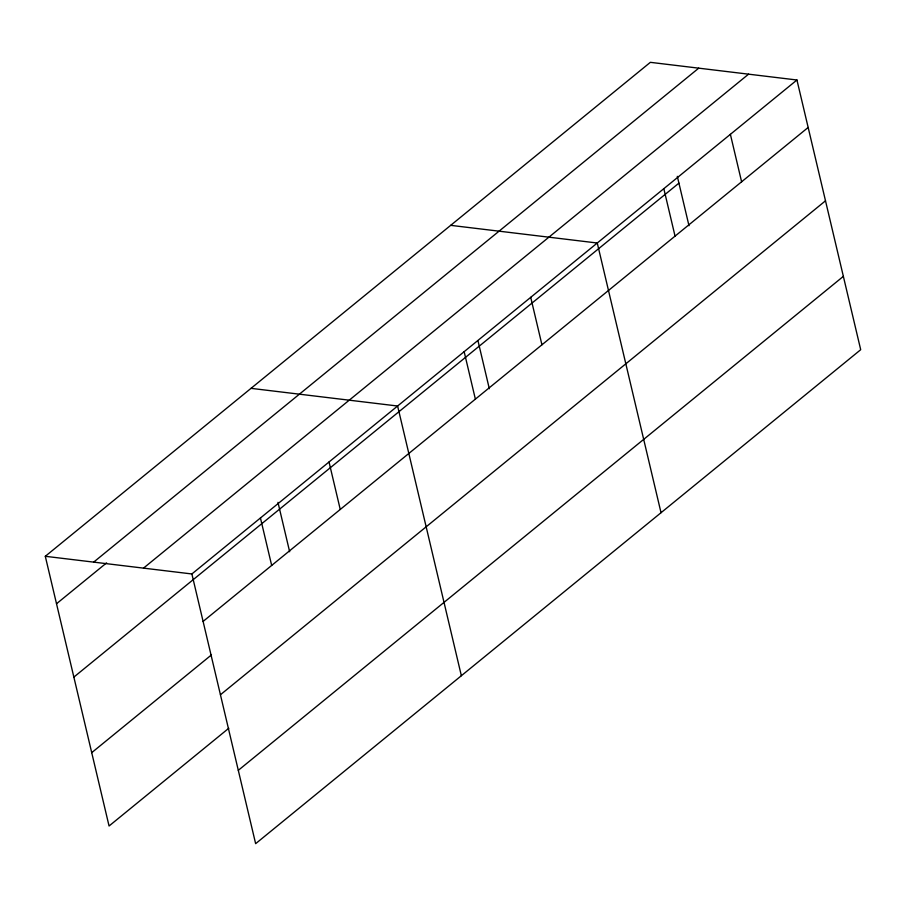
<?xml version="1.0" encoding="UTF-8"?>
<svg xmlns="http://www.w3.org/2000/svg" width="906" height="906" viewBox="0 0 906 906"><rect width="100%" height="100%" fill="white"/><g stroke="black" fill="none" stroke-linecap="round" stroke-linejoin="round"><path stroke-width="1.36" d="M228.788 728.254L109.06 826L45.3 556.295L650.361 62.333L796.94 80L860.7 349.705L255.639 843.667L191.879 573.962L796.94 80M93.669 562.128L698.73 68.165M56.523 603.747L106.591 562.875M143.51 568.13L748.571 74.167M73.862 677.099L678.922 183.137M203.103 621.414L808.163 127.463M91.721 752.66L211.449 654.913M220.441 694.755L825.502 200.804M238.301 770.327L843.361 276.364M450.69 225.345L597.269 243.012L661.029 512.717M251.019 388.346L397.609 406.013L461.358 675.717M45.3 556.295L191.879 573.962M730.383 134.337L741.606 181.8M677.314 176.342L688.99 225.73M663.826 188.674L675.049 236.126M530.712 297.338L541.935 344.801M477.96 340.713L489.319 388.731M464.155 351.675L475.378 399.138M329.025 461.992L340.248 509.455M277.972 502.354L289.648 551.743M260.452 517.983L271.675 565.435"/></g></svg>
